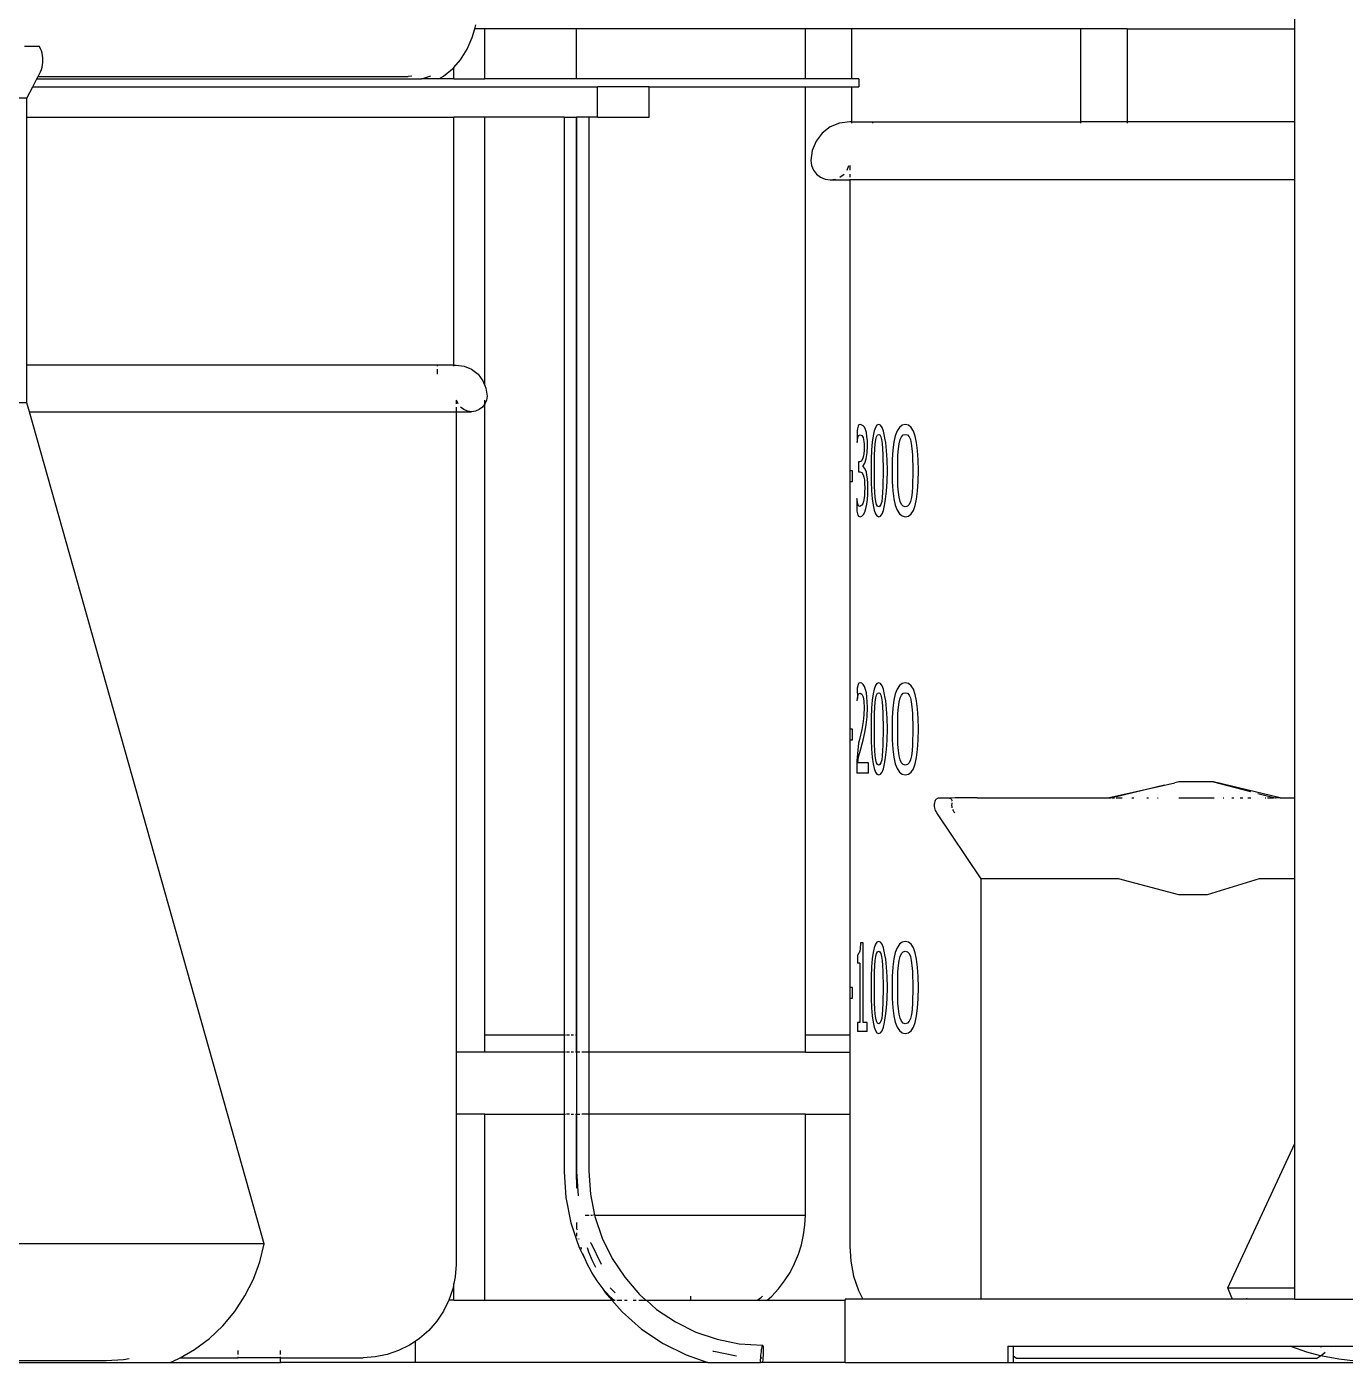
# Model space of a CAD drawing. Header units: metres. Extents: x 2.3 to 15.1, y 3 to 5.1.
# Drawn here: x 13.8424 to 14.0126, y 4.2984 to 4.4707 of the extents above; entities that cross this region are included whole.
import ezdxf

# ---------------------------------------------------------------- set-up
doc = ezdxf.new("R2010")
doc.units = ezdxf.units.M
doc.layers.add('Edges', color=7, linetype='Continuous')

# ---------------------------------------------------------------- blocks, each defined once
blk = doc.blocks.new('Chemistry Lab table rs')
at = {"layer": 'Edges'}
for p, q in [((-0.33994, 0.20217), (-0.33994, 0.21017)), ((-0.44607, 0.20103), (-0.44575, 0.20217)), ((-0.44575, 0.20217), (-0.44562, 0.20267)), ((-0.44444, 0.20217), (-0.44575, 0.20217)), ((-0.44444, 0.19569), (-0.44444, 0.20217)), ((-0.43268, 0.20217), (-0.44444, 0.20217)), ((-0.43268, 0.20217), (-0.43268, 0.19569)), ((-0.40308, 0.20217), (-0.43268, 0.20217)), ((-0.40308, 0.19569), (-0.40308, 0.20217)), ((-0.39713, 0.20217), (-0.40308, 0.20217)), ((-0.39713, 0.20217), (-0.39713, 0.19569)), ((-0.36753, 0.20217), (-0.39713, 0.20217)), ((-0.36753, 0.19017), (-0.36753, 0.20217)), ((-0.36157, 0.20217), (-0.36753, 0.20217)), ((-0.36157, 0.20217), (-0.36157, 0.19017)), ((-0.36157, 0.20217), (-0.33994, 0.20217)), ((-0.33994, 0.19017), (-0.33994, 0.20217)), ((-0.50191, 0.19986), (-0.50384, 0.19986)), ((-0.50178, 0.19959), (-0.50191, 0.19986)), ((-0.44673, 0.19951), (-0.44607, 0.20103)), ((-0.50167, 0.1993), (-0.50178, 0.19959)), ((-0.50158, 0.19901), (-0.50167, 0.1993)), ((-0.50152, 0.19871), (-0.50158, 0.19901)), ((-0.50149, 0.19841), (-0.50152, 0.19871)), ((-0.50147, 0.1981), (-0.50149, 0.19841)), ((-0.50149, 0.1978), (-0.50147, 0.1981)), ((-0.44844, 0.19717), (-0.44759, 0.19815)), ((-0.44759, 0.19815), (-0.44673, 0.19951)), ((-0.50191, 0.19634), (-0.50178, 0.19661)), ((-0.50178, 0.19661), (-0.50167, 0.1969)), ((-0.50167, 0.1969), (-0.50158, 0.19719)), ((-0.50158, 0.19719), (-0.50152, 0.19749)), ((-0.50152, 0.19749), (-0.50149, 0.1978)), ((-0.44977, 0.19603), (-0.44861, 0.19698)), ((-0.44861, 0.19698), (-0.44844, 0.19717)), ((-0.44844, 0.19569), (-0.44844, 0.19717)), ((-0.50354, 0.19321), (-0.50279, 0.19465)), ((-0.50279, 0.19465), (-0.50225, 0.19569)), ((-0.50279, 0.19465), (-0.42993, 0.19465)), ((-0.50225, 0.19569), (-0.50209, 0.19599)), ((-0.50225, 0.19569), (-0.45263, 0.19569)), ((-0.50209, 0.19599), (-0.50191, 0.19634)), ((-0.50209, 0.19599), (-0.45433, 0.19599)), ((-0.45389, 0.19603), (-0.45433, 0.19599)), ((-0.45249, 0.19571), (-0.45263, 0.19569)), ((-0.45145, 0.19603), (-0.45249, 0.19571)), ((-0.45161, 0.19569), (-0.45249, 0.19571)), ((-0.45039, 0.19569), (-0.45161, 0.19569)), ((-0.45039, 0.19569), (-0.44977, 0.19603)), ((-0.44844, 0.19569), (-0.45039, 0.19569)), ((-0.44844, 0.19569), (-0.44444, 0.19569)), ((-0.43268, 0.19569), (-0.44444, 0.19569)), ((-0.40308, 0.19569), (-0.43268, 0.19569)), ((-0.42993, 0.19077), (-0.42993, 0.19465)), ((-0.42326, 0.19465), (-0.42993, 0.19465)), ((-0.42326, 0.19077), (-0.42326, 0.19465)), ((-0.42326, 0.19465), (-0.40308, 0.19465)), ((-0.39713, 0.19569), (-0.40308, 0.19569)), ((-0.40308, 0.07237), (-0.40308, 0.19465)), ((-0.40308, 0.19465), (-0.39713, 0.19465)), ((-0.39621, 0.19569), (-0.39713, 0.19569)), ((-0.39713, 0.19465), (-0.39713, 0.19017)), ((-0.39713, 0.19465), (-0.39621, 0.19465)), ((-0.39621, 0.19569), (-0.39621, 0.19465)), ((-0.50354, 0.19321), (-0.5426, 0.19321)), ((-0.50354, 0.19077), (-0.50354, 0.19321)), ((-0.50354, 0.15877), (-0.50354, 0.19077)), ((-0.50354, 0.19077), (-0.44844, 0.19077)), ((-0.44844, 0.15877), (-0.44844, 0.19077)), ((-0.44444, 0.19077), (-0.44844, 0.19077)), ((-0.44444, 0.15615), (-0.44444, 0.19077)), ((-0.4342, 0.19077), (-0.44444, 0.19077)), ((-0.4342, 0.19077), (-0.4342, 0.07237)), ((-0.4342, 0.19077), (-0.43268, 0.19077)), ((-0.43268, 0.19077), (-0.43268, 0.07237)), ((-0.43268, 0.19077), (-0.43261, 0.19077)), ((-0.43261, 0.19077), (-0.43261, 0.07017)), ((-0.43102, 0.19077), (-0.43261, 0.19077)), ((-0.43102, 0.19077), (-0.43102, 0.07017)), ((-0.42993, 0.19077), (-0.43102, 0.19077)), ((-0.42993, 0.19077), (-0.42326, 0.19077)), ((-0.39987, 0.1895), (-0.40091, 0.18871)), ((-0.39867, 0.19), (-0.39987, 0.1895)), ((-0.39737, 0.19017), (-0.39867, 0.19)), ((-0.39713, 0.19017), (-0.39737, 0.19017)), ((-0.39713, 0.19017), (-0.39713, 0.19)), ((-0.39713, 0.19017), (-0.39437, 0.19017)), ((-0.39437, 0.19), (-0.39437, 0.19017)), ((-0.39437, 0.19017), (-0.36753, 0.19017)), ((-0.36753, 0.19), (-0.36753, 0.19017)), ((-0.36157, 0.19017), (-0.36753, 0.19017)), ((-0.36157, 0.19017), (-0.36157, 0.19)), ((-0.33994, 0.19017), (-0.36157, 0.19017)), ((-0.33994, 0.18267), (-0.33994, 0.19017)), ((-0.40091, 0.18871), (-0.4017, 0.18767)), ((-0.4022, 0.18647), (-0.40237, 0.18517)), ((-0.4017, 0.18767), (-0.4022, 0.18647)), ((-0.40237, 0.18517), (-0.40229, 0.18453)), ((-0.40229, 0.18453), (-0.40204, 0.18392)), ((-0.39771, 0.18392), (-0.39746, 0.18453)), ((-0.39737, 0.18453), (-0.39737, 0.18392)), ((-0.40204, 0.18392), (-0.40164, 0.18341)), ((-0.40164, 0.18341), (-0.40112, 0.18301)), ((-0.40112, 0.18301), (-0.40052, 0.18276)), ((-0.40052, 0.18276), (-0.39987, 0.18267)), ((-0.39987, 0.18267), (-0.39922, 0.18276)), ((-0.39987, 0.18267), (-0.39737, 0.18267)), ((-0.39862, 0.18301), (-0.3981, 0.18341)), ((-0.39737, 0.18341), (-0.39737, 0.18301)), ((-0.39737, 0.18276), (-0.39737, 0.18267)), ((-0.39737, 0.18267), (-0.39737, 0.14516)), ((-0.33994, 0.18267), (-0.39737, 0.18267)), ((-0.33994, 0.10298), (-0.33994, 0.18267)), ((-0.50354, 0.15391), (-0.50354, 0.15877)), ((-0.45056, 0.15877), (-0.50354, 0.15877)), ((-0.45056, 0.15864), (-0.45056, 0.15877)), ((-0.44844, 0.15877), (-0.45056, 0.15877)), ((-0.44844, 0.15864), (-0.44844, 0.15877)), ((-0.44844, 0.15877), (-0.44816, 0.15877)), ((-0.44816, 0.15877), (-0.44712, 0.15864)), ((-0.44712, 0.15864), (-0.44616, 0.15824)), ((-0.45056, 0.1576), (-0.45056, 0.15824)), ((-0.44616, 0.15824), (-0.44533, 0.1576)), ((-0.44533, 0.1576), (-0.4447, 0.15677)), ((-0.4447, 0.15677), (-0.44444, 0.15615)), ((-0.44444, 0.15615), (-0.4443, 0.15581)), ((-0.4443, 0.15581), (-0.44416, 0.15477)), ((-0.50354, 0.15391), (-0.5426, 0.15391)), ((-0.50322, 0.15277), (-0.50354, 0.15391)), ((-0.44816, 0.15425), (-0.44816, 0.15377)), ((-0.44816, 0.15336), (-0.44816, 0.15277)), ((-0.44789, 0.15377), (-0.44809, 0.15425)), ((-0.44716, 0.15304), (-0.44757, 0.15336)), ((-0.44475, 0.15336), (-0.44516, 0.15304)), ((-0.44443, 0.15377), (-0.44475, 0.15336)), ((-0.44443, 0.15377), (-0.44444, 0.15425)), ((-0.44444, 0.07237), (-0.44443, 0.15377)), ((-0.44423, 0.15425), (-0.44443, 0.15377)), ((-0.44416, 0.15477), (-0.44423, 0.15425)), ((-0.47294, 0.04547), (-0.50322, 0.15277)), ((-0.50322, 0.15277), (-0.44816, 0.15277)), ((-0.44816, 0.15277), (-0.44816, 0.07017)), ((-0.44816, 0.15277), (-0.44616, 0.15277)), ((-0.44668, 0.15284), (-0.44716, 0.15304)), ((-0.44616, 0.15277), (-0.44668, 0.15284)), ((-0.44564, 0.15284), (-0.44616, 0.15277)), ((-0.44516, 0.15304), (-0.44564, 0.15284)), ((-0.39629, 0.1509), (-0.39641, 0.15041)), ((-0.39641, 0.15041), (-0.3964, 0.1488)), ((-0.39623, 0.15104), (-0.39629, 0.1509)), ((-0.3962, 0.15107), (-0.39623, 0.15104)), ((-0.39598, 0.15112), (-0.3962, 0.15107)), ((-0.39562, 0.15096), (-0.39598, 0.15112)), ((-0.39547, 0.15076), (-0.39562, 0.15096)), ((-0.39534, 0.15048), (-0.39547, 0.15076)), ((-0.39522, 0.15007), (-0.39534, 0.15048)), ((-0.39514, 0.14959), (-0.39522, 0.15007)), ((-0.39422, 0.15031), (-0.39436, 0.14968)), ((-0.39406, 0.15075), (-0.39422, 0.15031)), ((-0.39386, 0.15102), (-0.39406, 0.15075)), ((-0.39362, 0.15111), (-0.39386, 0.15102)), ((-0.39339, 0.15102), (-0.39362, 0.15111)), ((-0.39318, 0.15074), (-0.39339, 0.15102)), ((-0.39302, 0.15028), (-0.39318, 0.15074)), ((-0.39288, 0.14963), (-0.39302, 0.15028)), ((-0.39125, 0.15031), (-0.39148, 0.14968)), ((-0.39095, 0.15075), (-0.39125, 0.15031)), ((-0.39061, 0.15102), (-0.39095, 0.15075)), ((-0.3902, 0.15111), (-0.39061, 0.15102)), ((-0.38979, 0.15102), (-0.3902, 0.15111)), ((-0.38944, 0.15074), (-0.38979, 0.15102)), ((-0.38914, 0.15028), (-0.38944, 0.15074)), ((-0.38891, 0.14963), (-0.38914, 0.15028)), ((-0.3964, 0.1488), (-0.39636, 0.14911)), ((-0.39636, 0.14911), (-0.39631, 0.14943)), ((-0.39631, 0.14943), (-0.39623, 0.1497)), ((-0.39623, 0.1497), (-0.39602, 0.14979)), ((-0.39602, 0.14979), (-0.39581, 0.14972)), ((-0.39581, 0.14972), (-0.39564, 0.14944)), ((-0.39564, 0.14944), (-0.39553, 0.14895)), ((-0.39553, 0.14895), (-0.39549, 0.14861)), ((-0.39549, 0.14861), (-0.39548, 0.14821)), ((-0.39548, 0.14821), (-0.39549, 0.14777)), ((-0.39508, 0.14902), (-0.39514, 0.14959)), ((-0.39511, 0.14748), (-0.39507, 0.14837)), ((-0.39507, 0.14837), (-0.39508, 0.14902)), ((-0.39446, 0.14886), (-0.39454, 0.14784)), ((-0.39436, 0.14968), (-0.39446, 0.14886)), ((-0.39413, 0.14799), (-0.39408, 0.14864)), ((-0.39408, 0.14864), (-0.394, 0.14917)), ((-0.394, 0.14917), (-0.3939, 0.14954)), ((-0.3939, 0.14954), (-0.39378, 0.14977)), ((-0.39378, 0.14977), (-0.39362, 0.14985)), ((-0.39362, 0.14985), (-0.39347, 0.14977)), ((-0.39347, 0.14977), (-0.39334, 0.14954)), ((-0.39334, 0.14954), (-0.39325, 0.14917)), ((-0.39325, 0.14917), (-0.39317, 0.14866)), ((-0.39317, 0.14866), (-0.39312, 0.14801)), ((-0.39285, 0.14938), (-0.39288, 0.14963)), ((-0.39272, 0.1488), (-0.39285, 0.14938)), ((-0.3926, 0.14778), (-0.39272, 0.1488)), ((-0.39167, 0.14886), (-0.3918, 0.14784)), ((-0.39148, 0.14968), (-0.39167, 0.14886)), ((-0.39108, 0.14799), (-0.39099, 0.14864)), ((-0.39099, 0.14864), (-0.39086, 0.14917)), ((-0.39086, 0.14917), (-0.39069, 0.14954)), ((-0.39069, 0.14954), (-0.39047, 0.14977)), ((-0.39047, 0.14977), (-0.3902, 0.14985)), ((-0.3902, 0.14985), (-0.38993, 0.14977)), ((-0.38993, 0.14977), (-0.38971, 0.14954)), ((-0.38971, 0.14954), (-0.38954, 0.14917)), ((-0.38954, 0.14917), (-0.38942, 0.14866)), ((-0.38942, 0.14866), (-0.38933, 0.14801)), ((-0.38873, 0.1488), (-0.38891, 0.14963)), ((-0.3886, 0.14778), (-0.38873, 0.1488)), ((-0.39586, 0.14641), (-0.39611, 0.14629)), ((-0.39566, 0.14678), (-0.39586, 0.14641)), ((-0.39558, 0.14706), (-0.39566, 0.14678)), ((-0.39553, 0.14738), (-0.39558, 0.14706)), ((-0.39549, 0.14777), (-0.39553, 0.14738)), ((-0.39542, 0.14613), (-0.39523, 0.14671)), ((-0.39523, 0.14671), (-0.39511, 0.14748)), ((-0.39458, 0.14661), (-0.3946, 0.14517)), ((-0.39454, 0.14784), (-0.39458, 0.14661)), ((-0.39418, 0.14517), (-0.39416, 0.14717)), ((-0.39416, 0.14717), (-0.39413, 0.14799)), ((-0.39312, 0.14801), (-0.39309, 0.14722)), ((-0.39309, 0.14722), (-0.39306, 0.14518)), ((-0.39252, 0.14657), (-0.3926, 0.14778)), ((-0.39249, 0.14518), (-0.39252, 0.14657)), ((-0.39187, 0.14661), (-0.3919, 0.14517)), ((-0.3918, 0.14784), (-0.39187, 0.14661)), ((-0.39117, 0.14517), (-0.39114, 0.14717)), ((-0.39114, 0.14717), (-0.39108, 0.14799)), ((-0.38933, 0.14801), (-0.38927, 0.14722)), ((-0.38927, 0.14722), (-0.38922, 0.14518)), ((-0.38852, 0.14657), (-0.3886, 0.14778)), ((-0.3885, 0.14518), (-0.38852, 0.14657)), ((-0.39699, 0.14516), (-0.39737, 0.14516)), ((-0.39737, 0.14516), (-0.39737, 0.14377)), ((-0.39699, 0.14377), (-0.39699, 0.14516)), ((-0.39624, 0.14629), (-0.39623, 0.14502)), ((-0.39611, 0.14629), (-0.39624, 0.14629)), ((-0.39623, 0.14502), (-0.39607, 0.14502)), ((-0.39607, 0.14502), (-0.39581, 0.14493)), ((-0.39581, 0.14493), (-0.39561, 0.14461)), ((-0.39563, 0.14581), (-0.39542, 0.14613)), ((-0.39563, 0.1457), (-0.39563, 0.14581)), ((-0.39543, 0.14546), (-0.39563, 0.1457)), ((-0.39522, 0.14497), (-0.39543, 0.14546)), ((-0.39514, 0.14459), (-0.39522, 0.14497)), ((-0.3946, 0.14517), (-0.39458, 0.14376)), ((-0.39416, 0.14317), (-0.39418, 0.14517)), ((-0.39306, 0.14518), (-0.39309, 0.14314)), ((-0.39252, 0.14375), (-0.39249, 0.14518)), ((-0.3919, 0.14517), (-0.39187, 0.14376)), ((-0.39114, 0.14317), (-0.39117, 0.14517)), ((-0.38922, 0.14518), (-0.38927, 0.14314)), ((-0.38852, 0.14375), (-0.3885, 0.14518)), ((-0.39737, 0.14377), (-0.39699, 0.14377)), ((-0.39737, 0.14377), (-0.39737, 0.11184)), ((-0.39561, 0.14461), (-0.39553, 0.14434)), ((-0.39553, 0.14434), (-0.39547, 0.14399)), ((-0.39547, 0.14399), (-0.39544, 0.14353)), ((-0.39544, 0.14353), (-0.39542, 0.14297)), ((-0.39542, 0.14297), (-0.39544, 0.1424)), ((-0.39507, 0.14412), (-0.39514, 0.14459)), ((-0.39502, 0.14355), (-0.39507, 0.14412)), ((-0.39501, 0.14286), (-0.39502, 0.14355)), ((-0.39458, 0.14376), (-0.39454, 0.14255)), ((-0.39413, 0.1424), (-0.39416, 0.14317)), ((-0.39309, 0.14314), (-0.39312, 0.14234)), ((-0.3926, 0.14252), (-0.39252, 0.14375)), ((-0.39187, 0.14376), (-0.3918, 0.14255)), ((-0.39109, 0.1424), (-0.39114, 0.14317)), ((-0.38927, 0.14314), (-0.38932, 0.14234)), ((-0.3886, 0.14252), (-0.38852, 0.14375)), ((-0.39644, 0.14156), (-0.39644, 0.13994)), ((-0.39632, 0.14088), (-0.39644, 0.14156)), ((-0.39547, 0.14194), (-0.39559, 0.1412)), ((-0.39544, 0.1424), (-0.39547, 0.14194)), ((-0.39516, 0.14083), (-0.39508, 0.14144)), ((-0.39508, 0.14144), (-0.39503, 0.14212)), ((-0.39503, 0.14212), (-0.39501, 0.14286)), ((-0.39454, 0.14255), (-0.39447, 0.14153)), ((-0.39447, 0.14153), (-0.39436, 0.1407)), ((-0.39408, 0.14173), (-0.39413, 0.1424)), ((-0.39401, 0.1412), (-0.39408, 0.14173)), ((-0.39317, 0.1417), (-0.39324, 0.14118)), ((-0.39312, 0.14234), (-0.39317, 0.1417)), ((-0.39285, 0.14095), (-0.39273, 0.14149)), ((-0.39273, 0.14149), (-0.3926, 0.14252)), ((-0.3918, 0.14255), (-0.39167, 0.14153)), ((-0.39167, 0.14153), (-0.39149, 0.1407)), ((-0.39099, 0.14173), (-0.39109, 0.1424)), ((-0.39087, 0.1412), (-0.39099, 0.14173)), ((-0.38941, 0.1417), (-0.38954, 0.14118)), ((-0.38932, 0.14234), (-0.38941, 0.1417)), ((-0.38891, 0.14067), (-0.38873, 0.14149)), ((-0.38873, 0.14149), (-0.3886, 0.14252)), ((-0.39644, 0.13994), (-0.39632, 0.13944)), ((-0.39625, 0.14064), (-0.39632, 0.14088)), ((-0.39605, 0.14056), (-0.39625, 0.14064)), ((-0.3958, 0.14071), (-0.39605, 0.14056)), ((-0.39569, 0.14091), (-0.3958, 0.14071)), ((-0.39559, 0.1412), (-0.39569, 0.14091)), ((-0.3956, 0.1395), (-0.39543, 0.13983)), ((-0.39543, 0.13983), (-0.39528, 0.14029)), ((-0.39528, 0.14029), (-0.39516, 0.14083)), ((-0.39436, 0.1407), (-0.39423, 0.14006)), ((-0.39423, 0.14006), (-0.39406, 0.1396)), ((-0.39406, 0.1396), (-0.39386, 0.13933)), ((-0.39391, 0.14082), (-0.39401, 0.1412)), ((-0.39378, 0.14058), (-0.39391, 0.14082)), ((-0.39362, 0.1405), (-0.39378, 0.14058)), ((-0.39347, 0.14057), (-0.39362, 0.1405)), ((-0.39334, 0.1408), (-0.39347, 0.14057)), ((-0.39339, 0.13932), (-0.39319, 0.13959)), ((-0.39324, 0.14118), (-0.39334, 0.1408)), ((-0.39319, 0.13959), (-0.39302, 0.14004)), ((-0.39302, 0.14004), (-0.39288, 0.14067)), ((-0.39288, 0.14067), (-0.39285, 0.14095)), ((-0.39149, 0.1407), (-0.39125, 0.14006)), ((-0.39125, 0.14006), (-0.39096, 0.1396)), ((-0.39096, 0.1396), (-0.39061, 0.13933)), ((-0.3907, 0.14082), (-0.39087, 0.1412)), ((-0.39048, 0.14058), (-0.3907, 0.14082)), ((-0.3902, 0.1405), (-0.39048, 0.14058)), ((-0.38993, 0.14057), (-0.3902, 0.1405)), ((-0.38971, 0.1408), (-0.38993, 0.14057)), ((-0.38979, 0.13932), (-0.38944, 0.13959)), ((-0.38954, 0.14118), (-0.38971, 0.1408)), ((-0.38944, 0.13959), (-0.38915, 0.14004)), ((-0.38915, 0.14004), (-0.38891, 0.14067)), ((-0.39632, 0.13944), (-0.39623, 0.13928)), ((-0.39623, 0.13928), (-0.39603, 0.13923)), ((-0.39603, 0.13923), (-0.3958, 0.1393)), ((-0.3958, 0.1393), (-0.3956, 0.1395)), ((-0.39386, 0.13933), (-0.39362, 0.13923)), ((-0.39362, 0.13923), (-0.39339, 0.13932)), ((-0.39061, 0.13933), (-0.3902, 0.13923)), ((-0.3902, 0.13923), (-0.38979, 0.13932)), ((-0.39629, 0.11758), (-0.39641, 0.11712)), ((-0.39623, 0.11773), (-0.39629, 0.11758)), ((-0.3962, 0.11775), (-0.39623, 0.11773)), ((-0.39599, 0.1178), (-0.3962, 0.11775)), ((-0.39579, 0.11775), (-0.39599, 0.1178)), ((-0.39561, 0.11759), (-0.39579, 0.11775)), ((-0.39546, 0.11733), (-0.39561, 0.11759)), ((-0.39532, 0.11696), (-0.39546, 0.11733)), ((-0.39406, 0.11744), (-0.39422, 0.11699)), ((-0.39386, 0.11771), (-0.39406, 0.11744)), ((-0.39362, 0.1178), (-0.39386, 0.11771)), ((-0.39339, 0.1177), (-0.39362, 0.1178)), ((-0.39318, 0.11743), (-0.39339, 0.1177)), ((-0.39302, 0.11697), (-0.39318, 0.11743)), ((-0.39095, 0.11744), (-0.39125, 0.11699)), ((-0.39061, 0.11771), (-0.39095, 0.11744)), ((-0.3902, 0.1178), (-0.39061, 0.11771)), ((-0.38979, 0.1177), (-0.3902, 0.1178)), ((-0.38944, 0.11743), (-0.38979, 0.1177)), ((-0.38914, 0.11697), (-0.38944, 0.11743)), ((-0.39641, 0.11712), (-0.39636, 0.1158)), ((-0.3964, 0.11549), (-0.39636, 0.1158)), ((-0.39636, 0.1158), (-0.39631, 0.11612)), ((-0.39631, 0.11612), (-0.39623, 0.11638)), ((-0.39623, 0.11638), (-0.39602, 0.11648)), ((-0.39602, 0.11648), (-0.39582, 0.11636)), ((-0.39582, 0.11636), (-0.39565, 0.11602)), ((-0.39565, 0.11602), (-0.39554, 0.11542)), ((-0.39554, 0.11542), (-0.3955, 0.11459)), ((-0.39522, 0.1165), (-0.39532, 0.11696)), ((-0.39514, 0.11596), (-0.39522, 0.1165)), ((-0.3951, 0.11535), (-0.39514, 0.11596)), ((-0.39446, 0.11555), (-0.39454, 0.11452)), ((-0.39436, 0.11637), (-0.39446, 0.11555)), ((-0.39422, 0.11699), (-0.39436, 0.11637)), ((-0.39408, 0.11533), (-0.394, 0.11585)), ((-0.394, 0.11585), (-0.3939, 0.11623)), ((-0.3939, 0.11623), (-0.39378, 0.11646)), ((-0.39378, 0.11646), (-0.39362, 0.11653)), ((-0.39362, 0.11653), (-0.39347, 0.11646)), ((-0.39347, 0.11646), (-0.39334, 0.11623)), ((-0.39334, 0.11623), (-0.39325, 0.11586)), ((-0.39325, 0.11586), (-0.39317, 0.11534)), ((-0.39288, 0.11632), (-0.39302, 0.11697)), ((-0.39285, 0.11606), (-0.39288, 0.11632)), ((-0.39272, 0.11549), (-0.39285, 0.11606)), ((-0.3926, 0.11447), (-0.39272, 0.11549)), ((-0.39167, 0.11555), (-0.3918, 0.11452)), ((-0.39148, 0.11637), (-0.39167, 0.11555)), ((-0.39125, 0.11699), (-0.39148, 0.11637)), ((-0.39099, 0.11533), (-0.39086, 0.11585)), ((-0.39086, 0.11585), (-0.39069, 0.11623)), ((-0.39069, 0.11623), (-0.39047, 0.11646)), ((-0.39047, 0.11646), (-0.3902, 0.11653)), ((-0.3902, 0.11653), (-0.38993, 0.11646)), ((-0.38993, 0.11646), (-0.38971, 0.11623)), ((-0.38971, 0.11623), (-0.38954, 0.11586)), ((-0.38954, 0.11586), (-0.38942, 0.11534)), ((-0.38891, 0.11632), (-0.38914, 0.11697)), ((-0.38873, 0.11549), (-0.38891, 0.11632)), ((-0.3886, 0.11447), (-0.38873, 0.11549)), ((-0.3955, 0.11459), (-0.39553, 0.11368)), ((-0.39512, 0.11343), (-0.39508, 0.11466)), ((-0.39508, 0.11466), (-0.3951, 0.11535)), ((-0.39454, 0.11452), (-0.39458, 0.11329)), ((-0.39418, 0.11185), (-0.39416, 0.11386)), ((-0.39416, 0.11386), (-0.39413, 0.11467)), ((-0.39413, 0.11467), (-0.39408, 0.11533)), ((-0.39317, 0.11534), (-0.39312, 0.1147)), ((-0.39312, 0.1147), (-0.39309, 0.1139)), ((-0.39309, 0.1139), (-0.39306, 0.11187)), ((-0.39252, 0.11326), (-0.3926, 0.11447)), ((-0.3918, 0.11452), (-0.39187, 0.11329)), ((-0.39117, 0.11185), (-0.39114, 0.11386)), ((-0.39114, 0.11386), (-0.39108, 0.11467)), ((-0.39108, 0.11467), (-0.39099, 0.11533)), ((-0.38942, 0.11534), (-0.38933, 0.1147)), ((-0.38933, 0.1147), (-0.38927, 0.1139)), ((-0.38927, 0.1139), (-0.38922, 0.11187)), ((-0.38852, 0.11326), (-0.3886, 0.11447)), ((-0.39563, 0.1128), (-0.39581, 0.1118)), ((-0.39553, 0.11368), (-0.39563, 0.1128)), ((-0.39542, 0.11139), (-0.39524, 0.11238)), ((-0.39524, 0.11238), (-0.39512, 0.11343)), ((-0.39458, 0.11329), (-0.3946, 0.11185)), ((-0.39249, 0.11187), (-0.39252, 0.11326)), ((-0.39187, 0.11329), (-0.3919, 0.11185)), ((-0.3885, 0.11187), (-0.38852, 0.11326)), ((-0.39699, 0.11184), (-0.39737, 0.11184)), ((-0.39737, 0.11184), (-0.39737, 0.11046)), ((-0.39737, 0.11046), (-0.39699, 0.11046)), ((-0.39737, 0.11046), (-0.39737, 0.0785)), ((-0.39699, 0.11046), (-0.39699, 0.11184)), ((-0.3961, 0.11051), (-0.39623, 0.11001)), ((-0.39581, 0.1118), (-0.3961, 0.11051)), ((-0.39608, 0.1088), (-0.39565, 0.11043)), ((-0.39565, 0.11043), (-0.39542, 0.11139)), ((-0.3946, 0.11185), (-0.39458, 0.11045)), ((-0.39458, 0.11045), (-0.39454, 0.10923)), ((-0.39416, 0.10985), (-0.39418, 0.11185)), ((-0.39306, 0.11187), (-0.39309, 0.10982)), ((-0.3926, 0.1092), (-0.39252, 0.11043)), ((-0.39252, 0.11043), (-0.39249, 0.11187)), ((-0.3919, 0.11185), (-0.39187, 0.11045)), ((-0.39187, 0.11045), (-0.3918, 0.10923)), ((-0.39114, 0.10985), (-0.39117, 0.11185)), ((-0.38922, 0.11187), (-0.38927, 0.10982)), ((-0.3886, 0.1092), (-0.38852, 0.11043)), ((-0.38852, 0.11043), (-0.3885, 0.11187)), ((-0.39631, 0.10914), (-0.39643, 0.10776)), ((-0.39623, 0.11001), (-0.39631, 0.10914)), ((-0.39623, 0.10826), (-0.39608, 0.1088)), ((-0.39454, 0.10923), (-0.39447, 0.10821)), ((-0.39413, 0.10909), (-0.39416, 0.10985)), ((-0.39408, 0.10841), (-0.39413, 0.10909)), ((-0.39312, 0.10903), (-0.39317, 0.10839)), ((-0.39309, 0.10982), (-0.39312, 0.10903)), ((-0.39273, 0.10818), (-0.3926, 0.1092)), ((-0.3918, 0.10923), (-0.39167, 0.10821)), ((-0.39109, 0.10909), (-0.39114, 0.10985)), ((-0.39099, 0.10841), (-0.39109, 0.10909)), ((-0.38932, 0.10903), (-0.38941, 0.10839)), ((-0.38927, 0.10982), (-0.38932, 0.10903)), ((-0.38873, 0.10818), (-0.3886, 0.1092)), ((-0.39643, 0.10776), (-0.39643, 0.10616)), ((-0.39631, 0.10747), (-0.39623, 0.10826)), ((-0.39495, 0.10747), (-0.39631, 0.10747)), ((-0.39495, 0.10616), (-0.39495, 0.10747)), ((-0.39447, 0.10821), (-0.39436, 0.10738)), ((-0.39436, 0.10738), (-0.39423, 0.10674)), ((-0.39401, 0.10789), (-0.39408, 0.10841)), ((-0.39391, 0.1075), (-0.39401, 0.10789)), ((-0.39378, 0.10726), (-0.39391, 0.1075)), ((-0.39362, 0.10718), (-0.39378, 0.10726)), ((-0.39347, 0.10726), (-0.39362, 0.10718)), ((-0.39334, 0.10749), (-0.39347, 0.10726)), ((-0.39324, 0.10786), (-0.39334, 0.10749)), ((-0.39317, 0.10839), (-0.39324, 0.10786)), ((-0.39302, 0.10673), (-0.39288, 0.10736)), ((-0.39288, 0.10736), (-0.39285, 0.10763)), ((-0.39285, 0.10763), (-0.39273, 0.10818)), ((-0.39167, 0.10821), (-0.39149, 0.10738)), ((-0.39149, 0.10738), (-0.39125, 0.10674)), ((-0.39087, 0.10789), (-0.39099, 0.10841)), ((-0.3907, 0.1075), (-0.39087, 0.10789)), ((-0.39048, 0.10726), (-0.3907, 0.1075)), ((-0.3902, 0.10718), (-0.39048, 0.10726)), ((-0.38993, 0.10726), (-0.3902, 0.10718)), ((-0.38971, 0.10749), (-0.38993, 0.10726)), ((-0.38954, 0.10786), (-0.38971, 0.10749)), ((-0.38941, 0.10839), (-0.38954, 0.10786)), ((-0.38915, 0.10673), (-0.38891, 0.10736)), ((-0.38891, 0.10736), (-0.38873, 0.10818)), ((-0.39495, 0.10616), (-0.39643, 0.10616)), ((-0.39423, 0.10674), (-0.39406, 0.10629)), ((-0.39406, 0.10629), (-0.39386, 0.10601)), ((-0.39386, 0.10601), (-0.39362, 0.10592)), ((-0.39362, 0.10592), (-0.39339, 0.10601)), ((-0.39339, 0.10601), (-0.39319, 0.10628)), ((-0.39319, 0.10628), (-0.39302, 0.10673)), ((-0.39125, 0.10674), (-0.39096, 0.10629)), ((-0.39096, 0.10629), (-0.39061, 0.10601)), ((-0.39061, 0.10601), (-0.3902, 0.10592)), ((-0.3902, 0.10592), (-0.38979, 0.10601)), ((-0.38979, 0.10601), (-0.38944, 0.10628)), ((-0.38944, 0.10628), (-0.38915, 0.10673)), ((-0.36407, 0.10298), (-0.35673, 0.1046)), ((-0.35673, 0.1046), (-0.36352, 0.10298)), ((-0.35673, 0.1046), (-0.35637, 0.10468)), ((-0.35637, 0.10468), (-0.3554, 0.10491)), ((-0.3549, 0.10502), (-0.3554, 0.10491)), ((-0.35061, 0.10502), (-0.3549, 0.10502)), ((-0.35043, 0.10502), (-0.35061, 0.10502)), ((-0.34184, 0.10298), (-0.35043, 0.10502)), ((-0.35043, 0.10502), (-0.34563, 0.10378)), ((-0.34471, 0.10355), (-0.34247, 0.10298)), ((-0.38644, 0.10201), (-0.38643, 0.10218)), ((-0.38643, 0.10184), (-0.38644, 0.10201)), ((-0.38643, 0.10218), (-0.3864, 0.10235)), ((-0.3864, 0.10167), (-0.38643, 0.10184)), ((-0.3864, 0.10235), (-0.38636, 0.10252)), ((-0.38636, 0.10151), (-0.3864, 0.10167)), ((-0.38636, 0.10252), (-0.38634, 0.10258)), ((-0.38634, 0.10258), (-0.38631, 0.10264)), ((-0.38631, 0.10264), (-0.38628, 0.10269)), ((-0.38628, 0.10269), (-0.38624, 0.10275)), ((-0.38624, 0.10275), (-0.38619, 0.10279)), ((-0.38619, 0.10279), (-0.38614, 0.10284)), ((-0.38614, 0.10284), (-0.38609, 0.10288)), ((-0.38609, 0.10288), (-0.38604, 0.10291)), ((-0.38604, 0.10291), (-0.38598, 0.10294)), ((-0.38598, 0.10294), (-0.38591, 0.10296)), ((-0.38591, 0.10296), (-0.38585, 0.10297)), ((-0.38585, 0.10297), (-0.38579, 0.10298)), ((-0.38579, 0.10298), (-0.3847, 0.10298)), ((-0.3847, 0.10298), (-0.38462, 0.10298)), ((-0.38462, 0.10298), (-0.38454, 0.10297)), ((-0.38454, 0.10297), (-0.38447, 0.10295)), ((-0.38447, 0.10295), (-0.38439, 0.10292)), ((-0.38186, 0.10298), (-0.38439, 0.10292)), ((-0.38374, 0.10298), (-0.38439, 0.10292)), ((-0.38439, 0.10292), (-0.38433, 0.10287)), ((-0.38433, 0.10287), (-0.38427, 0.10281)), ((-0.38427, 0.10281), (-0.38423, 0.10275)), ((-0.38423, 0.10275), (-0.38419, 0.10268)), ((-0.38421, 0.10219), (-0.38423, 0.10201)), ((-0.38423, 0.10201), (-0.38421, 0.10183)), ((-0.38418, 0.10235), (-0.38421, 0.10219)), ((-0.38421, 0.10183), (-0.38418, 0.10167)), ((-0.38419, 0.10268), (-0.38417, 0.1026)), ((-0.38417, 0.1026), (-0.38416, 0.10253)), ((-0.38366, 0.10298), (-0.38374, 0.10298)), ((-0.38186, 0.10298), (-0.38366, 0.10298)), ((-0.38092, 0.10298), (-0.38186, 0.10298)), ((-0.38092, 0.10298), (-0.38085, 0.10298)), ((-0.38085, 0.10298), (-0.37644, 0.10298)), ((-0.37644, 0.10298), (-0.37638, 0.10298)), ((-0.37638, 0.10298), (-0.37059, 0.10298)), ((-0.37059, 0.10298), (-0.37056, 0.10298)), ((-0.37056, 0.10298), (-0.36407, 0.10298)), ((-0.36407, 0.10298), (-0.36377, 0.10298)), ((-0.36377, 0.10298), (-0.36367, 0.10298)), ((-0.36352, 0.10298), (-0.36367, 0.10298)), ((-0.36352, 0.10298), (-0.36333, 0.10298)), ((-0.3633, 0.10298), (-0.36321, 0.10298)), ((-0.36297, 0.10298), (-0.36282, 0.10298)), ((-0.36276, 0.10298), (-0.36263, 0.10298)), ((-0.36258, 0.10298), (-0.36221, 0.10298)), ((-0.36097, 0.10298), (-0.36069, 0.10298)), ((-0.35901, 0.10298), (-0.3588, 0.10298)), ((-0.35766, 0.10298), (-0.35757, 0.10298)), ((-0.3549, 0.10298), (-0.35034, 0.10298)), ((-0.34919, 0.10298), (-0.34907, 0.10298)), ((-0.34806, 0.10298), (-0.34781, 0.10298)), ((-0.347, 0.10298), (-0.34665, 0.10298)), ((-0.34601, 0.10298), (-0.34559, 0.10298)), ((-0.34374, 0.10298), (-0.34365, 0.10298)), ((-0.34344, 0.10298), (-0.34316, 0.10298)), ((-0.3431, 0.10298), (-0.34267, 0.10298)), ((-0.34247, 0.10298), (-0.34243, 0.10298)), ((-0.34239, 0.10298), (-0.34243, 0.10298)), ((-0.34184, 0.10298), (-0.34239, 0.10298)), ((-0.34184, 0.10298), (-0.33994, 0.10298)), ((-0.33994, 0.09252), (-0.33994, 0.10298)), ((-0.3863, 0.10134), (-0.38636, 0.10151)), ((-0.38623, 0.10119), (-0.3863, 0.10134)), ((-0.38614, 0.10104), (-0.38623, 0.10119)), ((-0.3804, 0.09252), (-0.38614, 0.10104)), ((-0.38412, 0.10148), (-0.38403, 0.10132)), ((-0.38403, 0.10132), (-0.38393, 0.10118)), ((-0.38393, 0.10118), (-0.38381, 0.10104)), ((-0.3804, 0.03832), (-0.3804, 0.09252)), ((-0.36268, 0.09252), (-0.3804, 0.09252)), ((-0.3549, 0.09047), (-0.36268, 0.09252)), ((-0.34454, 0.09252), (-0.35125, 0.09047)), ((-0.33994, 0.09252), (-0.34454, 0.09252)), ((-0.33994, 0.0584), (-0.33994, 0.09252)), ((-0.35125, 0.09047), (-0.3549, 0.09047)), ((-0.39362, 0.08446), (-0.39386, 0.08437)), ((-0.39339, 0.08436), (-0.39362, 0.08446)), ((-0.3902, 0.08446), (-0.39061, 0.08437)), ((-0.38979, 0.08436), (-0.3902, 0.08446)), ((-0.39626, 0.08275), (-0.39635, 0.08267)), ((-0.39623, 0.08288), (-0.39626, 0.08275)), ((-0.39614, 0.083), (-0.39623, 0.08288)), ((-0.39607, 0.08321), (-0.39614, 0.083)), ((-0.39602, 0.08349), (-0.39607, 0.08321)), ((-0.39597, 0.08427), (-0.39602, 0.08349)), ((-0.39565, 0.08427), (-0.39597, 0.08427)), ((-0.39565, 0.07398), (-0.39565, 0.08427)), ((-0.39436, 0.08303), (-0.39446, 0.08221)), ((-0.39422, 0.08365), (-0.39436, 0.08303)), ((-0.39406, 0.0841), (-0.39422, 0.08365)), ((-0.39386, 0.08437), (-0.39406, 0.0841)), ((-0.394, 0.08251), (-0.3939, 0.08289)), ((-0.3939, 0.08289), (-0.39378, 0.08312)), ((-0.39378, 0.08312), (-0.39362, 0.08319)), ((-0.39362, 0.08319), (-0.39347, 0.08312)), ((-0.39347, 0.08312), (-0.39334, 0.08289)), ((-0.39318, 0.08409), (-0.39339, 0.08436)), ((-0.39334, 0.08289), (-0.39325, 0.08252)), ((-0.39302, 0.08363), (-0.39318, 0.08409)), ((-0.39288, 0.08298), (-0.39302, 0.08363)), ((-0.39285, 0.08272), (-0.39288, 0.08298)), ((-0.39272, 0.08215), (-0.39285, 0.08272)), ((-0.39148, 0.08303), (-0.39167, 0.08221)), ((-0.39125, 0.08365), (-0.39148, 0.08303)), ((-0.39095, 0.0841), (-0.39125, 0.08365)), ((-0.39061, 0.08437), (-0.39095, 0.0841)), ((-0.39086, 0.08251), (-0.39069, 0.08289)), ((-0.39069, 0.08289), (-0.39047, 0.08312)), ((-0.39047, 0.08312), (-0.3902, 0.08319)), ((-0.3902, 0.08319), (-0.38993, 0.08312)), ((-0.38993, 0.08312), (-0.38971, 0.08289)), ((-0.38944, 0.08409), (-0.38979, 0.08436)), ((-0.38971, 0.08289), (-0.38954, 0.08252)), ((-0.38914, 0.08363), (-0.38944, 0.08409)), ((-0.38891, 0.08298), (-0.38914, 0.08363)), ((-0.38873, 0.08215), (-0.38891, 0.08298)), ((-0.39635, 0.08267), (-0.39635, 0.08163)), ((-0.39605, 0.08163), (-0.39635, 0.08163)), ((-0.39605, 0.08163), (-0.39605, 0.07398)), ((-0.39454, 0.08118), (-0.39458, 0.07995)), ((-0.39446, 0.08221), (-0.39454, 0.08118)), ((-0.39416, 0.08052), (-0.39413, 0.08133)), ((-0.39413, 0.08133), (-0.39408, 0.08199)), ((-0.39408, 0.08199), (-0.394, 0.08251)), ((-0.39325, 0.08252), (-0.39317, 0.082)), ((-0.39317, 0.082), (-0.39312, 0.08136)), ((-0.39312, 0.08136), (-0.39309, 0.08056)), ((-0.3926, 0.08113), (-0.39272, 0.08215)), ((-0.39252, 0.07992), (-0.3926, 0.08113)), ((-0.3918, 0.08118), (-0.39187, 0.07995)), ((-0.39167, 0.08221), (-0.3918, 0.08118)), ((-0.39114, 0.08052), (-0.39108, 0.08133)), ((-0.39108, 0.08133), (-0.39099, 0.08199)), ((-0.39099, 0.08199), (-0.39086, 0.08251)), ((-0.38954, 0.08252), (-0.38942, 0.082)), ((-0.38942, 0.082), (-0.38933, 0.08136)), ((-0.38933, 0.08136), (-0.38927, 0.08056)), ((-0.3886, 0.08113), (-0.38873, 0.08215)), ((-0.38852, 0.07992), (-0.3886, 0.08113)), ((-0.39458, 0.07995), (-0.3946, 0.07851)), ((-0.39418, 0.07851), (-0.39416, 0.08052)), ((-0.39309, 0.08056), (-0.39306, 0.07853)), ((-0.39249, 0.07853), (-0.39252, 0.07992)), ((-0.39187, 0.07995), (-0.3919, 0.07851)), ((-0.39117, 0.07851), (-0.39114, 0.08052)), ((-0.38927, 0.08056), (-0.38922, 0.07853)), ((-0.3885, 0.07853), (-0.38852, 0.07992)), ((-0.39699, 0.0785), (-0.39737, 0.0785)), ((-0.39737, 0.0785), (-0.39737, 0.07712)), ((-0.39699, 0.07712), (-0.39699, 0.0785)), ((-0.3946, 0.07851), (-0.39458, 0.07711)), ((-0.39416, 0.07651), (-0.39418, 0.07851)), ((-0.39306, 0.07853), (-0.39309, 0.07648)), ((-0.39252, 0.07709), (-0.39249, 0.07853)), ((-0.3919, 0.07851), (-0.39187, 0.07711)), ((-0.39114, 0.07651), (-0.39117, 0.07851)), ((-0.38922, 0.07853), (-0.38927, 0.07648)), ((-0.38852, 0.07709), (-0.3885, 0.07853)), ((-0.39737, 0.07712), (-0.39699, 0.07712)), ((-0.39737, 0.07712), (-0.39737, 0.07237)), ((-0.39458, 0.07711), (-0.39454, 0.07589)), ((-0.39454, 0.07589), (-0.39447, 0.07487)), ((-0.39413, 0.07575), (-0.39416, 0.07651)), ((-0.39309, 0.07648), (-0.39312, 0.07569)), ((-0.39273, 0.07484), (-0.3926, 0.07586)), ((-0.3926, 0.07586), (-0.39252, 0.07709)), ((-0.39187, 0.07711), (-0.3918, 0.07589)), ((-0.3918, 0.07589), (-0.39167, 0.07487)), ((-0.39109, 0.07575), (-0.39114, 0.07651)), ((-0.38927, 0.07648), (-0.38932, 0.07569)), ((-0.38873, 0.07484), (-0.3886, 0.07586)), ((-0.3886, 0.07586), (-0.38852, 0.07709)), ((-0.39447, 0.07487), (-0.39436, 0.07404)), ((-0.39408, 0.07507), (-0.39413, 0.07575)), ((-0.39401, 0.07455), (-0.39408, 0.07507)), ((-0.39391, 0.07416), (-0.39401, 0.07455)), ((-0.39378, 0.07392), (-0.39391, 0.07416)), ((-0.39334, 0.07415), (-0.39347, 0.07392)), ((-0.39324, 0.07452), (-0.39334, 0.07415)), ((-0.39317, 0.07505), (-0.39324, 0.07452)), ((-0.39312, 0.07569), (-0.39317, 0.07505)), ((-0.39288, 0.07402), (-0.39285, 0.07429)), ((-0.39285, 0.07429), (-0.39273, 0.07484)), ((-0.39167, 0.07487), (-0.39149, 0.07404)), ((-0.39099, 0.07507), (-0.39109, 0.07575)), ((-0.39087, 0.07455), (-0.39099, 0.07507)), ((-0.3907, 0.07416), (-0.39087, 0.07455)), ((-0.39048, 0.07392), (-0.3907, 0.07416)), ((-0.38971, 0.07415), (-0.38993, 0.07392)), ((-0.38954, 0.07452), (-0.38971, 0.07415)), ((-0.38941, 0.07505), (-0.38954, 0.07452)), ((-0.38932, 0.07569), (-0.38941, 0.07505)), ((-0.38891, 0.07402), (-0.38873, 0.07484)), ((-0.4342, 0.07237), (-0.44444, 0.07237)), ((-0.44444, 0.07017), (-0.44444, 0.07237)), ((-0.43406, 0.07237), (-0.4342, 0.07237)), ((-0.4342, 0.07237), (-0.4342, 0.07017)), ((-0.43353, 0.07237), (-0.43392, 0.07237)), ((-0.43302, 0.07237), (-0.43329, 0.07237)), ((-0.43268, 0.07237), (-0.43275, 0.07237)), ((-0.43268, 0.07237), (-0.43268, 0.07017)), ((-0.39737, 0.07237), (-0.40308, 0.07237)), ((-0.40308, 0.07017), (-0.40308, 0.07237)), ((-0.39737, 0.07237), (-0.39737, 0.07017)), ((-0.39635, 0.07398), (-0.39635, 0.07282)), ((-0.39605, 0.07398), (-0.39635, 0.07398)), ((-0.39511, 0.07282), (-0.39635, 0.07282)), ((-0.39511, 0.07398), (-0.39565, 0.07398)), ((-0.39511, 0.07282), (-0.39511, 0.07398)), ((-0.39436, 0.07404), (-0.39423, 0.0734)), ((-0.39423, 0.0734), (-0.39406, 0.07295)), ((-0.39406, 0.07295), (-0.39386, 0.07267)), ((-0.39386, 0.07267), (-0.39362, 0.07258)), ((-0.39362, 0.07384), (-0.39378, 0.07392)), ((-0.39347, 0.07392), (-0.39362, 0.07384)), ((-0.39362, 0.07258), (-0.39339, 0.07267)), ((-0.39339, 0.07267), (-0.39319, 0.07294)), ((-0.39319, 0.07294), (-0.39302, 0.07339)), ((-0.39302, 0.07339), (-0.39288, 0.07402)), ((-0.39149, 0.07404), (-0.39125, 0.0734)), ((-0.39125, 0.0734), (-0.39096, 0.07295)), ((-0.39096, 0.07295), (-0.39061, 0.07267)), ((-0.39061, 0.07267), (-0.3902, 0.07258)), ((-0.3902, 0.07384), (-0.39048, 0.07392)), ((-0.38993, 0.07392), (-0.3902, 0.07384)), ((-0.3902, 0.07258), (-0.38979, 0.07267)), ((-0.38979, 0.07267), (-0.38944, 0.07294)), ((-0.38944, 0.07294), (-0.38915, 0.07339)), ((-0.38915, 0.07339), (-0.38891, 0.07402)), ((-0.44444, 0.07017), (-0.44816, 0.07017)), ((-0.44816, 0.07017), (-0.44816, 0.06217)), ((-0.4342, 0.07017), (-0.44444, 0.07017)), ((-0.43406, 0.07017), (-0.4342, 0.07017)), ((-0.4342, 0.07017), (-0.4342, 0.06217)), ((-0.43353, 0.07017), (-0.43392, 0.07017)), ((-0.43302, 0.07017), (-0.43329, 0.07017)), ((-0.43268, 0.07017), (-0.43275, 0.07017)), ((-0.43261, 0.07017), (-0.43268, 0.07017)), ((-0.4322, 0.07017), (-0.43261, 0.07017)), ((-0.43261, 0.07017), (-0.43261, 0.06217)), ((-0.43106, 0.07017), (-0.43193, 0.07017)), ((-0.40308, 0.07017), (-0.43102, 0.07017)), ((-0.43102, 0.07017), (-0.43102, 0.06217)), ((-0.40308, 0.07017), (-0.39737, 0.07017)), ((-0.39737, 0.07017), (-0.39737, 0.06217)), ((-0.44444, 0.06217), (-0.44816, 0.06217)), ((-0.44816, 0.06217), (-0.44816, 0.04277)), ((-0.44444, 0.03817), (-0.44444, 0.06217)), ((-0.44444, 0.06217), (-0.4342, 0.06217)), ((-0.4342, 0.06217), (-0.43406, 0.06217)), ((-0.4342, 0.06217), (-0.4342, 0.05472)), ((-0.43353, 0.06217), (-0.43392, 0.06217)), ((-0.43329, 0.06217), (-0.43302, 0.06217)), ((-0.43275, 0.06217), (-0.43268, 0.06217)), ((-0.43268, 0.06217), (-0.43268, 0.05375)), ((-0.43268, 0.06217), (-0.43261, 0.06217)), ((-0.43261, 0.06217), (-0.43261, 0.05477)), ((-0.43261, 0.06217), (-0.4322, 0.06217)), ((-0.43106, 0.06217), (-0.43193, 0.06217)), ((-0.43102, 0.06217), (-0.43102, 0.05482)), ((-0.40308, 0.06217), (-0.43102, 0.06217)), ((-0.40308, 0.04916), (-0.40308, 0.06217)), ((-0.40308, 0.06217), (-0.39737, 0.06217)), ((-0.39737, 0.06217), (-0.39737, 0.04517)), ((-0.34856, 0.03979), (-0.33994, 0.0584)), ((-0.33994, 0.03979), (-0.33994, 0.0584)), ((-0.4342, 0.05472), (-0.43399, 0.05143)), ((-0.43261, 0.05477), (-0.43241, 0.05166)), ((-0.43261, 0.05477), (-0.43261, 0.05264)), ((-0.43102, 0.05482), (-0.43082, 0.05185)), ((-0.43082, 0.05185), (-0.43029, 0.04916)), ((-0.43399, 0.05143), (-0.43334, 0.04815)), ((-0.43149, 0.04916), (-0.43097, 0.04916)), ((-0.43076, 0.04916), (-0.43057, 0.04916)), ((-0.43029, 0.04916), (-0.43043, 0.04916)), ((-0.43029, 0.04916), (-0.43025, 0.04898)), ((-0.43029, 0.04916), (-0.40308, 0.04916)), ((-0.43025, 0.04898), (-0.42931, 0.0462)), ((-0.40314, 0.04788), (-0.40308, 0.04916)), ((-0.43334, 0.04815), (-0.43261, 0.04599)), ((-0.43264, 0.04822), (-0.43261, 0.04812)), ((-0.43261, 0.04812), (-0.43263, 0.04788)), ((-0.43263, 0.04788), (-0.43261, 0.04775)), ((-0.43261, 0.04775), (-0.43261, 0.04745)), ((-0.43261, 0.04745), (-0.43254, 0.04726)), ((-0.43261, 0.04689), (-0.43261, 0.04645)), ((-0.40359, 0.04534), (-0.40331, 0.0466)), ((-0.40331, 0.0466), (-0.40314, 0.04788)), ((-0.47294, 0.04547), (-0.50623, 0.04547)), ((-0.4735, 0.04314), (-0.47294, 0.04547)), ((-0.43261, 0.04615), (-0.43261, 0.04599)), ((-0.43261, 0.04599), (-0.43226, 0.04497)), ((-0.43235, 0.04614), (-0.43234, 0.04606)), ((-0.43226, 0.04497), (-0.43151, 0.04344)), ((-0.43208, 0.04503), (-0.432, 0.04478)), ((-0.43104, 0.04438), (-0.43122, 0.04495)), ((-0.43081, 0.04564), (-0.43079, 0.04559)), ((-0.43079, 0.04559), (-0.42944, 0.04283)), ((-0.42931, 0.0462), (-0.42802, 0.04357)), ((-0.40397, 0.04411), (-0.40359, 0.04534)), ((-0.39737, 0.04517), (-0.39724, 0.04322)), ((-0.47432, 0.04088), (-0.4735, 0.04314)), ((-0.4318, 0.04416), (-0.43179, 0.04411)), ((-0.43179, 0.04411), (-0.43151, 0.04344)), ((-0.43151, 0.04344), (-0.4313, 0.04292)), ((-0.43057, 0.04326), (-0.43104, 0.04438)), ((-0.43014, 0.04242), (-0.43057, 0.04326)), ((-0.42802, 0.04357), (-0.4264, 0.04114)), ((-0.40447, 0.04292), (-0.40397, 0.04411)), ((-0.39724, 0.04322), (-0.39686, 0.04129)), ((-0.44816, 0.04277), (-0.44826, 0.04121)), ((-0.4313, 0.04292), (-0.43079, 0.04197)), ((-0.43079, 0.04197), (-0.4307, 0.04177)), ((-0.4307, 0.04177), (-0.43001, 0.04068)), ((-0.40576, 0.04068), (-0.40506, 0.04177)), ((-0.40506, 0.04177), (-0.40447, 0.04292)), ((-0.4754, 0.03874), (-0.47432, 0.04088)), ((-0.44857, 0.03967), (-0.44908, 0.03817)), ((-0.44844, 0.04033), (-0.44857, 0.03967)), ((-0.44826, 0.04121), (-0.44844, 0.04033)), ((-0.44844, 0.03817), (-0.44844, 0.04033)), ((-0.43001, 0.04068), (-0.42922, 0.03966)), ((-0.42922, 0.03966), (-0.42835, 0.03871)), ((-0.42922, 0.03966), (-0.42894, 0.03919)), ((-0.42778, 0.03927), (-0.42827, 0.0398)), ((-0.4264, 0.04114), (-0.42448, 0.03893)), ((-0.40742, 0.03871), (-0.40654, 0.03966)), ((-0.40654, 0.03966), (-0.40576, 0.04068)), ((-0.39686, 0.04129), (-0.39623, 0.03943)), ((-0.34805, 0.03848), (-0.34856, 0.03979)), ((-0.34856, 0.03979), (-0.33994, 0.03979)), ((-0.33994, 0.03832), (-0.33994, 0.03979)), ((-0.47672, 0.03674), (-0.4754, 0.03874)), ((-0.44908, 0.03817), (-0.44977, 0.03677)), ((-0.44844, 0.03817), (-0.44908, 0.03817)), ((-0.44844, 0.03817), (-0.44444, 0.03817)), ((-0.44444, 0.03817), (-0.42805, 0.03817)), ((-0.42894, 0.03919), (-0.42805, 0.03817)), ((-0.42835, 0.03871), (-0.42776, 0.03817)), ((-0.42776, 0.03817), (-0.42805, 0.03817)), ((-0.42805, 0.03817), (-0.42674, 0.03667)), ((-0.42762, 0.03912), (-0.42778, 0.03927)), ((-0.42776, 0.03817), (-0.42764, 0.03817)), ((-0.4274, 0.03817), (-0.42679, 0.03817)), ((-0.42644, 0.03817), (-0.42607, 0.03817)), ((-0.42533, 0.03817), (-0.42494, 0.03817)), ((-0.42458, 0.03817), (-0.42367, 0.03817)), ((-0.42448, 0.03893), (-0.42367, 0.03817)), ((-0.42367, 0.03817), (-0.42361, 0.03817)), ((-0.42361, 0.03817), (-0.42228, 0.037)), ((-0.42361, 0.03817), (-0.40924, 0.03817)), ((-0.41788, 0.03817), (-0.41788, 0.03871)), ((-0.40888, 0.03845), (-0.40924, 0.03817)), ((-0.40924, 0.03817), (-0.408, 0.03817)), ((-0.4086, 0.03871), (-0.40888, 0.03845)), ((-0.408, 0.03817), (-0.40742, 0.03871)), ((-0.408, 0.03817), (-0.39794, 0.03817)), ((-0.39794, 0.03832), (-0.39794, 0.03817)), ((-0.39568, 0.03832), (-0.39794, 0.03832)), ((-0.39794, 0.03017), (-0.39794, 0.03817)), ((-0.39623, 0.03943), (-0.39568, 0.03832)), ((-0.3804, 0.03832), (-0.39568, 0.03832)), ((-0.34795, 0.03832), (-0.3804, 0.03832)), ((-0.34795, 0.03832), (-0.34805, 0.03848)), ((-0.34606, 0.03832), (-0.34795, 0.03832)), ((-0.34616, 0.03848), (-0.34606, 0.03832)), ((-0.33994, 0.03832), (-0.34606, 0.03832)), ((-0.33994, 0.03832), (-0.32192, 0.03832)), ((-0.47826, 0.0349), (-0.47672, 0.03674)), ((-0.44977, 0.03677), (-0.45064, 0.03547)), ((-0.42674, 0.03667), (-0.42423, 0.03446)), ((-0.42228, 0.037), (-0.41986, 0.03538)), ((-0.48, 0.03326), (-0.47826, 0.0349)), ((-0.45064, 0.03547), (-0.45167, 0.03429)), ((-0.42423, 0.03446), (-0.42145, 0.0326)), ((-0.41986, 0.03538), (-0.41724, 0.03408)), ((-0.48193, 0.03182), (-0.48, 0.03326)), ((-0.45344, 0.03286), (-0.45416, 0.03238)), ((-0.45286, 0.03325), (-0.45344, 0.03286)), ((-0.45344, 0.03286), (-0.45344, 0.03017)), ((-0.45167, 0.03429), (-0.45286, 0.03325)), ((-0.41724, 0.03408), (-0.41448, 0.03314)), ((-0.41448, 0.03314), (-0.41161, 0.03257)), ((-0.48375, 0.03077), (-0.48193, 0.03182)), ((-0.47628, 0.03118), (-0.47628, 0.03169)), ((-0.47081, 0.03118), (-0.47081, 0.03169)), ((-0.45705, 0.03118), (-0.45859, 0.03087)), ((-0.45557, 0.03169), (-0.45705, 0.03118)), ((-0.45416, 0.03238), (-0.45557, 0.03169)), ((-0.42145, 0.0326), (-0.41846, 0.03112)), ((-0.41846, 0.03112), (-0.41569, 0.03017)), ((-0.41502, 0.03163), (-0.41489, 0.03159)), ((-0.41489, 0.03159), (-0.41196, 0.031)), ((-0.41161, 0.03257), (-0.4086, 0.03237)), ((-0.40884, 0.03077), (-0.40882, 0.03105)), ((-0.40882, 0.03105), (-0.4088, 0.03132)), ((-0.4088, 0.03132), (-0.40877, 0.03157)), ((-0.40877, 0.03157), (-0.40874, 0.0318)), ((-0.40874, 0.0318), (-0.40871, 0.03199)), ((-0.40871, 0.03199), (-0.40868, 0.03215)), ((-0.40868, 0.03215), (-0.40865, 0.03227)), ((-0.40865, 0.03227), (-0.40862, 0.03234)), ((-0.40862, 0.03234), (-0.4086, 0.03237)), ((-0.4086, 0.03237), (-0.40857, 0.03234)), ((-0.40857, 0.03234), (-0.40855, 0.03227)), ((-0.40855, 0.03105), (-0.40856, 0.03077)), ((-0.40855, 0.03227), (-0.40854, 0.03215)), ((-0.40853, 0.03132), (-0.40855, 0.03105)), ((-0.40854, 0.03215), (-0.40853, 0.03199)), ((-0.40853, 0.03199), (-0.40853, 0.0318)), ((-0.40853, 0.0318), (-0.40853, 0.03157)), ((-0.40853, 0.03157), (-0.40853, 0.03132)), ((-0.37696, 0.03225), (-0.37696, 0.03017)), ((-0.37696, 0.03225), (-0.37627, 0.03225)), ((-0.37627, 0.03225), (-0.37627, 0.03096)), ((-0.37627, 0.03225), (-0.34053, 0.03225)), ((-0.3403, 0.03215), (-0.34053, 0.03225)), ((-0.34053, 0.03225), (-0.33686, 0.03225)), ((-0.33839, 0.03148), (-0.3403, 0.03215)), ((-0.33663, 0.03101), (-0.33839, 0.03148)), ((-0.33715, 0.03067), (-0.33663, 0.03101)), ((-0.33686, 0.03225), (-0.33647, 0.03215)), ((-0.33686, 0.03225), (-0.33521, 0.03225)), ((-0.33663, 0.03101), (-0.33655, 0.03107)), ((-0.33637, 0.03095), (-0.33663, 0.03101)), ((-0.33655, 0.03107), (-0.33603, 0.03148)), ((-0.3353, 0.03215), (-0.33521, 0.03225)), ((-0.33521, 0.03225), (-0.31767, 0.03225)), ((-0.49332, 0.03036), (-0.5095, 0.03036)), ((-0.5095, 0.03017), (-0.48506, 0.03017)), ((-0.49109, 0.03049), (-0.49332, 0.03036)), ((-0.49034, 0.03063), (-0.49109, 0.03049)), ((-0.48506, 0.03017), (-0.48401, 0.03063)), ((-0.48506, 0.03017), (-0.47081, 0.03017)), ((-0.48401, 0.03063), (-0.48375, 0.03077)), ((-0.48375, 0.03077), (-0.47628, 0.03077)), ((-0.47628, 0.03077), (-0.47628, 0.03088)), ((-0.47081, 0.03077), (-0.47628, 0.03077)), ((-0.47081, 0.03077), (-0.47081, 0.03087)), ((-0.47081, 0.03017), (-0.47081, 0.03077)), ((-0.47081, 0.03077), (-0.46016, 0.03077)), ((-0.45344, 0.03017), (-0.47081, 0.03017)), ((-0.45859, 0.03087), (-0.46016, 0.03077)), ((-0.41569, 0.03017), (-0.45344, 0.03017)), ((-0.41569, 0.03017), (-0.40887, 0.03017)), ((-0.40887, 0.03023), (-0.40886, 0.03049)), ((-0.40887, 0.03017), (-0.40887, 0.03023)), ((-0.40861, 0.03017), (-0.40887, 0.03017)), ((-0.40886, 0.03049), (-0.40884, 0.03077)), ((-0.40884, 0.03077), (-0.4087, 0.03077)), ((-0.40858, 0.03049), (-0.40861, 0.03023)), ((-0.40861, 0.03023), (-0.40861, 0.03017)), ((-0.39794, 0.03017), (-0.40861, 0.03017)), ((-0.40856, 0.03077), (-0.40858, 0.03049)), ((-0.39794, 0.03017), (-0.37696, 0.03017)), ((-0.37696, 0.03017), (-0.37627, 0.03017)), ((-0.37584, 0.03067), (-0.37627, 0.03096)), ((-0.37627, 0.03096), (-0.37627, 0.03017)), ((-0.37627, 0.03017), (-0.31397, 0.03017)), ((-0.33715, 0.03067), (-0.37584, 0.03067)), ((-0.33426, 0.03056), (-0.33637, 0.03095)), ((-0.33209, 0.03033), (-0.33426, 0.03056))]:
    blk.add_line(p, q, dxfattribs=at)

msp = doc.modelspace()

# ---------------------------------------------------------------- block references
msp.add_blockref('Chemistry Lab table rs', (14.34598, 4.26826))

doc.saveas('drawing.dxf')
